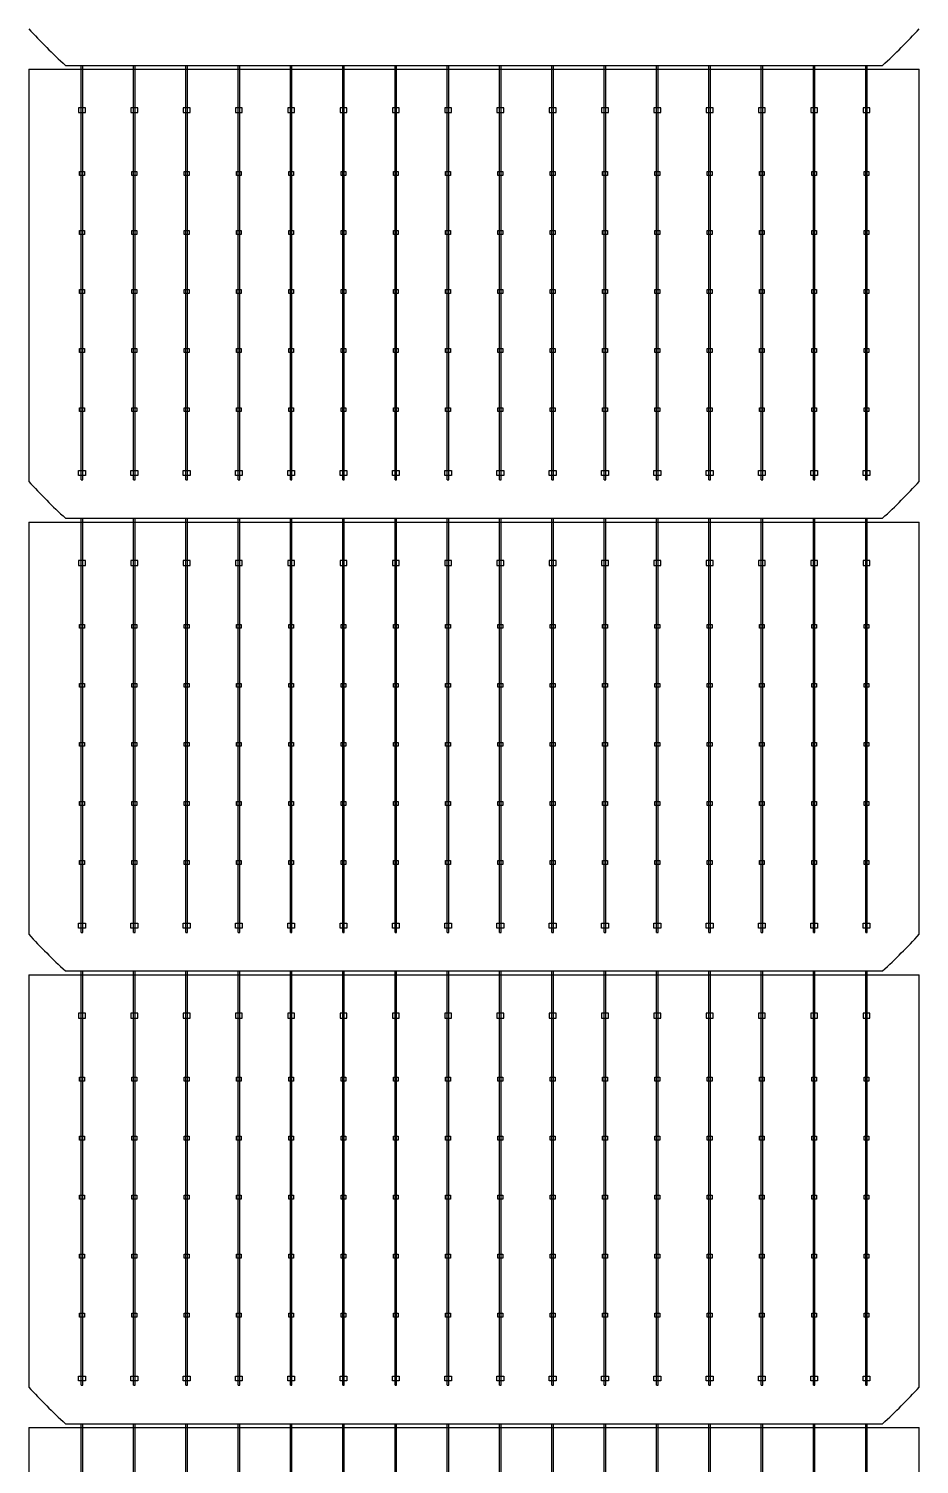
# Model space of a CAD drawing. Header units: millimetres. Extents: x 10297564 to 11610295, y -9287743 to -8409454.
# Drawn here: x 10395611 to 10398152, y -9081404 to -9077305 of the extents above; entities that cross this region are included whole.
import ezdxf

# ---------------------------------------------------------------- set-up
doc = ezdxf.new("R2010")
doc.units = ezdxf.units.MM
doc.header["$LTSCALE"] = 100

msp = doc.modelspace()

# ---------------------------------------------------------------- linework, layer by layer
for p, q in [((10395760.6, -9078592.8), (10395760.6, -9077409.9)), ((10395765.1, -9078592.8), (10395765.1, -9077409.9)), ((10395909.8, -9078592.8), (10395909.8, -9077409.9)), ((10395914.3, -9078592.8), (10395914.3, -9077409.9)), ((10396059.1, -9078592.8), (10396059.1, -9077409.9)), ((10396063.5, -9078592.8), (10396063.5, -9077409.9)), ((10396208.3, -9078592.8), (10396208.3, -9077409.9)), ((10396212.8, -9078592.8), (10396212.8, -9077409.9)), ((10396357.6, -9078592.8), (10396357.6, -9077409.9)), ((10396362, -9078592.8), (10396362, -9077409.9)), ((10396506.8, -9078592.8), (10396506.8, -9077409.9)), ((10396511.3, -9078592.8), (10396511.3, -9077409.9)), ((10396656.1, -9078592.8), (10396656.1, -9077409.9)), ((10396660.5, -9078592.8), (10396660.5, -9077409.9)), ((10396805.3, -9078592.8), (10396805.3, -9077409.9)), ((10396809.8, -9078592.8), (10396809.8, -9077409.9)), ((10396954.6, -9078592.8), (10396954.6, -9077409.9)), ((10396959, -9078592.8), (10396959, -9077409.9)), ((10397103.8, -9078592.8), (10397103.8, -9077409.9)), ((10397108.3, -9078592.8), (10397108.3, -9077409.9)), ((10397253.1, -9078592.8), (10397253.1, -9077409.9)), ((10397257.5, -9078592.8), (10397257.5, -9077409.9)), ((10397402.3, -9078592.8), (10397402.3, -9077409.9)), ((10397406.8, -9078592.8), (10397406.8, -9077409.9)), ((10397551.6, -9078592.8), (10397551.6, -9077409.9)), ((10397556, -9078592.8), (10397556, -9077409.9)), ((10397700.8, -9078592.8), (10397700.8, -9077409.9)), ((10397705.3, -9078592.8), (10397705.3, -9077409.9)), ((10397850.1, -9078592.8), (10397850.1, -9077409.9)), ((10397854.5, -9078592.8), (10397854.5, -9077409.9)), ((10397999.3, -9078592.8), (10397999.3, -9077409.9)), ((10398003.8, -9078592.8), (10398003.8, -9077409.9)), ((10395610.8, -9077421.1), (10398152.2, -9077421.1)), ((10395610.8, -9078713.8), (10398152.2, -9078713.8)), ((10395760.6, -9079885.4), (10395760.6, -9078702.5)), ((10395765.1, -9079885.4), (10395765.1, -9078702.5)), ((10395909.8, -9079885.4), (10395909.8, -9078702.5)), ((10395914.3, -9079885.4), (10395914.3, -9078702.5)), ((10396059.1, -9079885.4), (10396059.1, -9078702.5)), ((10396063.5, -9079885.4), (10396063.5, -9078702.5)), ((10396208.3, -9079885.4), (10396208.3, -9078702.5)), ((10396212.8, -9079885.4), (10396212.8, -9078702.5)), ((10396357.6, -9079885.4), (10396357.6, -9078702.5)), ((10396362, -9079885.4), (10396362, -9078702.5)), ((10396506.8, -9079885.4), (10396506.8, -9078702.5)), ((10396511.3, -9079885.4), (10396511.3, -9078702.5)), ((10396656.1, -9079885.4), (10396656.1, -9078702.5)), ((10396660.5, -9079885.4), (10396660.5, -9078702.5)), ((10396805.3, -9079885.4), (10396805.3, -9078702.5)), ((10396809.8, -9079885.4), (10396809.8, -9078702.5)), ((10396954.6, -9079885.4), (10396954.6, -9078702.5)), ((10396959, -9079885.4), (10396959, -9078702.5)), ((10397103.8, -9079885.4), (10397103.8, -9078702.5)), ((10397108.3, -9079885.4), (10397108.3, -9078702.5)), ((10397253.1, -9079885.4), (10397253.1, -9078702.5)), ((10397257.5, -9079885.4), (10397257.5, -9078702.5)), ((10397402.3, -9079885.4), (10397402.3, -9078702.5)), ((10397406.8, -9079885.4), (10397406.8, -9078702.5)), ((10397551.6, -9079885.4), (10397551.6, -9078702.5)), ((10397556, -9079885.4), (10397556, -9078702.5)), ((10397700.8, -9079885.4), (10397700.8, -9078702.5)), ((10397705.3, -9079885.4), (10397705.3, -9078702.5)), ((10397850.1, -9079885.4), (10397850.1, -9078702.5)), ((10397854.5, -9079885.4), (10397854.5, -9078702.5)), ((10397999.3, -9079885.4), (10397999.3, -9078702.5)), ((10398003.8, -9079885.4), (10398003.8, -9078702.5)), ((10395760.6, -9081178.1), (10395760.6, -9079995.2)), ((10395765.1, -9081178.1), (10395765.1, -9079995.2)), ((10395909.8, -9081178.1), (10395909.8, -9079995.2)), ((10395914.3, -9081178.1), (10395914.3, -9079995.2)), ((10396059.1, -9081178.1), (10396059.1, -9079995.2)), ((10396063.5, -9081178.1), (10396063.5, -9079995.2)), ((10396208.3, -9081178.1), (10396208.3, -9079995.2)), ((10396212.8, -9081178.1), (10396212.8, -9079995.2)), ((10396357.6, -9081178.1), (10396357.6, -9079995.2)), ((10396362, -9081178.1), (10396362, -9079995.2)), ((10396506.8, -9081178.1), (10396506.8, -9079995.2)), ((10396511.3, -9081178.1), (10396511.3, -9079995.2)), ((10396656.1, -9081178.1), (10396656.1, -9079995.2)), ((10396660.5, -9081178.1), (10396660.5, -9079995.2)), ((10396805.3, -9081178.1), (10396805.3, -9079995.2)), ((10396809.8, -9081178.1), (10396809.8, -9079995.2)), ((10396954.6, -9081178.1), (10396954.6, -9079995.2)), ((10396959, -9081178.1), (10396959, -9079995.2)), ((10397103.8, -9081178.1), (10397103.8, -9079995.2)), ((10397108.3, -9081178.1), (10397108.3, -9079995.2)), ((10397253.1, -9081178.1), (10397253.1, -9079995.2)), ((10397257.5, -9081178.1), (10397257.5, -9079995.2)), ((10397402.3, -9081178.1), (10397402.3, -9079995.2)), ((10397406.8, -9081178.1), (10397406.8, -9079995.2)), ((10397551.6, -9081178.1), (10397551.6, -9079995.2)), ((10397556, -9081178.1), (10397556, -9079995.2)), ((10397700.8, -9081178.1), (10397700.8, -9079995.2)), ((10397705.3, -9081178.1), (10397705.3, -9079995.2)), ((10397850.1, -9081178.1), (10397850.1, -9079995.2)), ((10397854.5, -9081178.1), (10397854.5, -9079995.2)), ((10397999.3, -9081178.1), (10397999.3, -9079995.2)), ((10398003.8, -9081178.1), (10398003.8, -9079995.2)), ((10395610.8, -9080006.4), (10398152.2, -9080006.4)), ((10395610.8, -9081299.1), (10398152.2, -9081299.1)), ((10395760.6, -9082470.8), (10395760.6, -9081287.9)), ((10395765.1, -9082470.8), (10395765.1, -9081287.9)), ((10395909.8, -9082470.8), (10395909.8, -9081287.9)), ((10395914.3, -9082470.8), (10395914.3, -9081287.9)), ((10396059.1, -9082470.8), (10396059.1, -9081287.9)), ((10396063.5, -9082470.8), (10396063.5, -9081287.9)), ((10396208.3, -9082470.8), (10396208.3, -9081287.9)), ((10396212.8, -9082470.8), (10396212.8, -9081287.9)), ((10396357.6, -9082470.8), (10396357.6, -9081287.9)), ((10396362, -9082470.8), (10396362, -9081287.9)), ((10396506.8, -9082470.8), (10396506.8, -9081287.9)), ((10396511.3, -9082470.8), (10396511.3, -9081287.9)), ((10396656.1, -9082470.8), (10396656.1, -9081287.9)), ((10396660.5, -9082470.8), (10396660.5, -9081287.9)), ((10396805.3, -9082470.8), (10396805.3, -9081287.9)), ((10396809.8, -9082470.8), (10396809.8, -9081287.9)), ((10396954.6, -9082470.8), (10396954.6, -9081287.9)), ((10396959, -9082470.8), (10396959, -9081287.9)), ((10397103.8, -9082470.8), (10397103.8, -9081287.9)), ((10397108.3, -9082470.8), (10397108.3, -9081287.9)), ((10397253.1, -9082470.8), (10397253.1, -9081287.9)), ((10397257.5, -9082470.8), (10397257.5, -9081287.9)), ((10397402.3, -9082470.8), (10397402.3, -9081287.9)), ((10397406.8, -9082470.8), (10397406.8, -9081287.9)), ((10397551.6, -9082470.8), (10397551.6, -9081287.9)), ((10397556, -9082470.8), (10397556, -9081287.9)), ((10397700.8, -9082470.8), (10397700.8, -9081287.9)), ((10397705.3, -9082470.8), (10397705.3, -9081287.9)), ((10397850.1, -9082470.8), (10397850.1, -9081287.9)), ((10397854.5, -9082470.8), (10397854.5, -9081287.9)), ((10397999.3, -9082470.8), (10397999.3, -9081287.9)), ((10398003.8, -9082470.8), (10398003.8, -9081287.9))]:
    msp.add_line(p, q)
for points in [[(10395715.5, -9077409.9), (10398047.5, -9077409.9)], [(10395610.8, -9077421.1), (10395610.8, -9078597.9)], [(10398152.2, -9078597.9), (10398152.2, -9077421.1)], [(10395760.6, -9078592.8), (10395765.1, -9078592.8)], [(10395909.8, -9078592.8), (10395914.3, -9078592.8)], [(10396059.1, -9078592.8), (10396063.5, -9078592.8)], [(10396208.3, -9078592.8), (10396212.8, -9078592.8)], [(10396357.6, -9078592.8), (10396362, -9078592.8)], [(10396506.8, -9078592.8), (10396511.3, -9078592.8)], [(10396656.1, -9078592.8), (10396660.5, -9078592.8)], [(10396805.3, -9078592.8), (10396809.8, -9078592.8)], [(10396954.6, -9078592.8), (10396959, -9078592.8)], [(10397103.8, -9078592.8), (10397108.3, -9078592.8)], [(10397253.1, -9078592.8), (10397257.5, -9078592.8)], [(10397402.3, -9078592.8), (10397406.8, -9078592.8)], [(10397551.6, -9078592.8), (10397556, -9078592.8)], [(10397700.8, -9078592.8), (10397705.3, -9078592.8)], [(10397850.1, -9078592.8), (10397854.5, -9078592.8)], [(10397999.3, -9078592.8), (10398003.8, -9078592.8)], [(10395610.8, -9078713.8), (10395610.8, -9079890.6)], [(10395715.5, -9078702.6), (10398047.5, -9078702.6)], [(10398152.2, -9079890.6), (10398152.2, -9078713.8)], [(10395760.6, -9079885.4), (10395765.1, -9079885.4)], [(10395909.8, -9079885.4), (10395914.3, -9079885.4)], [(10396059.1, -9079885.4), (10396063.5, -9079885.4)], [(10396208.3, -9079885.4), (10396212.8, -9079885.4)], [(10396357.6, -9079885.4), (10396362, -9079885.4)], [(10396506.8, -9079885.4), (10396511.3, -9079885.4)], [(10396656.1, -9079885.4), (10396660.5, -9079885.4)], [(10396805.3, -9079885.4), (10396809.8, -9079885.4)], [(10396954.6, -9079885.4), (10396959, -9079885.4)], [(10397103.8, -9079885.4), (10397108.3, -9079885.4)], [(10397253.1, -9079885.4), (10397257.5, -9079885.4)], [(10397402.3, -9079885.4), (10397406.8, -9079885.4)], [(10397551.6, -9079885.4), (10397556, -9079885.4)], [(10397700.8, -9079885.4), (10397705.3, -9079885.4)], [(10397850.1, -9079885.4), (10397854.5, -9079885.4)], [(10397999.3, -9079885.4), (10398003.8, -9079885.4)], [(10395715.5, -9079995.3), (10398047.5, -9079995.3)], [(10395610.8, -9080006.4), (10395610.8, -9081183.2)], [(10398152.2, -9081183.2), (10398152.2, -9080006.4)], [(10395760.6, -9081178.1), (10395765.1, -9081178.1)], [(10395909.8, -9081178.1), (10395914.3, -9081178.1)], [(10396059.1, -9081178.1), (10396063.5, -9081178.1)], [(10396208.3, -9081178.1), (10396212.8, -9081178.1)], [(10396357.6, -9081178.1), (10396362, -9081178.1)], [(10396506.8, -9081178.1), (10396511.3, -9081178.1)], [(10396656.1, -9081178.1), (10396660.5, -9081178.1)], [(10396805.3, -9081178.1), (10396809.8, -9081178.1)], [(10396954.6, -9081178.1), (10396959, -9081178.1)], [(10397103.8, -9081178.1), (10397108.3, -9081178.1)], [(10397253.1, -9081178.1), (10397257.5, -9081178.1)], [(10397402.3, -9081178.1), (10397406.8, -9081178.1)], [(10397551.6, -9081178.1), (10397556, -9081178.1)], [(10397700.8, -9081178.1), (10397705.3, -9081178.1)], [(10397850.1, -9081178.1), (10397854.5, -9081178.1)], [(10397999.3, -9081178.1), (10398003.8, -9081178.1)], [(10395610.8, -9081299.1), (10395610.8, -9082475.9)], [(10395715.5, -9081287.9), (10398047.5, -9081287.9)], [(10398152.2, -9082475.9), (10398152.2, -9081299.1)]]:
    msp.add_lwpolyline(points)
for points in [[(10395772.6, -9077544.8), (10395772.6, -9077530.9), (10395753.1, -9077530.9), (10395753.1, -9077544.8)], [(10395921.8, -9077544.8), (10395921.8, -9077530.9), (10395902.3, -9077530.9), (10395902.3, -9077544.8)], [(10396071.1, -9077544.8), (10396071.1, -9077530.9), (10396051.6, -9077530.9), (10396051.6, -9077544.8)], [(10396220.3, -9077544.8), (10396220.3, -9077530.9), (10396200.8, -9077530.9), (10396200.8, -9077544.8)], [(10396369.6, -9077544.8), (10396369.6, -9077530.9), (10396350, -9077530.9), (10396350, -9077544.8)], [(10396518.8, -9077544.8), (10396518.8, -9077530.9), (10396499.3, -9077530.9), (10396499.3, -9077544.8)], [(10396668.1, -9077544.8), (10396668.1, -9077530.9), (10396648.5, -9077530.9), (10396648.5, -9077544.8)], [(10396817.3, -9077544.8), (10396817.3, -9077530.9), (10396797.8, -9077530.9), (10396797.8, -9077544.8)], [(10396966.6, -9077544.8), (10396966.6, -9077530.9), (10396947, -9077530.9), (10396947, -9077544.8)], [(10397115.8, -9077544.8), (10397115.8, -9077530.9), (10397096.3, -9077530.9), (10397096.3, -9077544.8)], [(10397265.1, -9077544.8), (10397265.1, -9077530.9), (10397245.5, -9077530.9), (10397245.5, -9077544.8)], [(10397414.3, -9077544.8), (10397414.3, -9077530.9), (10397394.8, -9077530.9), (10397394.8, -9077544.8)], [(10397563.6, -9077544.8), (10397563.6, -9077530.9), (10397544, -9077530.9), (10397544, -9077544.8)], [(10397712.8, -9077544.8), (10397712.8, -9077530.9), (10397693.3, -9077530.9), (10397693.3, -9077544.8)], [(10397862.1, -9077544.8), (10397862.1, -9077530.9), (10397842.5, -9077530.9), (10397842.5, -9077544.8)], [(10398011.3, -9077544.8), (10398011.3, -9077530.9), (10397991.8, -9077530.9), (10397991.8, -9077544.8)], [(10395755.8, -9077713.2), (10395769.8, -9077713.2), (10395769.8, -9077724.3), (10395755.8, -9077724.3)], [(10395905.1, -9077713.2), (10395919, -9077713.2), (10395919, -9077724.3), (10395905.1, -9077724.3)], [(10396054.3, -9077713.2), (10396068.3, -9077713.2), (10396068.3, -9077724.3), (10396054.3, -9077724.3)], [(10396203.6, -9077713.2), (10396217.5, -9077713.2), (10396217.5, -9077724.3), (10396203.6, -9077724.3)], [(10396352.8, -9077713.2), (10396366.8, -9077713.2), (10396366.8, -9077724.3), (10396352.8, -9077724.3)], [(10396502.1, -9077713.2), (10396516, -9077713.2), (10396516, -9077724.3), (10396502.1, -9077724.3)], [(10396651.3, -9077713.2), (10396665.3, -9077713.2), (10396665.3, -9077724.3), (10396651.3, -9077724.3)], [(10396800.6, -9077713.2), (10396814.5, -9077713.2), (10396814.5, -9077724.3), (10396800.6, -9077724.3)], [(10396949.8, -9077713.2), (10396963.8, -9077713.2), (10396963.8, -9077724.3), (10396949.8, -9077724.3)], [(10397099.1, -9077713.2), (10397113, -9077713.2), (10397113, -9077724.3), (10397099.1, -9077724.3)], [(10397248.3, -9077713.2), (10397262.3, -9077713.2), (10397262.3, -9077724.3), (10397248.3, -9077724.3)], [(10397397.6, -9077713.2), (10397411.5, -9077713.2), (10397411.5, -9077724.3), (10397397.6, -9077724.3)], [(10397546.8, -9077713.2), (10397560.8, -9077713.2), (10397560.8, -9077724.3), (10397546.8, -9077724.3)], [(10397696.1, -9077713.2), (10397710, -9077713.2), (10397710, -9077724.3), (10397696.1, -9077724.3)], [(10397845.3, -9077713.2), (10397859.3, -9077713.2), (10397859.3, -9077724.3), (10397845.3, -9077724.3)], [(10397994.6, -9077713.2), (10398008.5, -9077713.2), (10398008.5, -9077724.3), (10397994.6, -9077724.3)], [(10395755.8, -9077881.7), (10395769.8, -9077881.7), (10395769.8, -9077892.8), (10395755.8, -9077892.8)], [(10395905.1, -9077881.7), (10395919, -9077881.7), (10395919, -9077892.8), (10395905.1, -9077892.8)], [(10396054.3, -9077881.7), (10396068.3, -9077881.7), (10396068.3, -9077892.8), (10396054.3, -9077892.8)], [(10396203.6, -9077881.7), (10396217.5, -9077881.7), (10396217.5, -9077892.8), (10396203.6, -9077892.8)], [(10396352.8, -9077881.7), (10396366.8, -9077881.7), (10396366.8, -9077892.8), (10396352.8, -9077892.8)], [(10396502.1, -9077881.7), (10396516, -9077881.7), (10396516, -9077892.8), (10396502.1, -9077892.8)], [(10396651.3, -9077881.7), (10396665.3, -9077881.7), (10396665.3, -9077892.8), (10396651.3, -9077892.8)], [(10396800.6, -9077881.7), (10396814.5, -9077881.7), (10396814.5, -9077892.8), (10396800.6, -9077892.8)], [(10396949.8, -9077881.7), (10396963.8, -9077881.7), (10396963.8, -9077892.8), (10396949.8, -9077892.8)], [(10397099.1, -9077881.7), (10397113, -9077881.7), (10397113, -9077892.8), (10397099.1, -9077892.8)], [(10397248.3, -9077881.7), (10397262.3, -9077881.7), (10397262.3, -9077892.8), (10397248.3, -9077892.8)], [(10397397.6, -9077881.7), (10397411.5, -9077881.7), (10397411.5, -9077892.8), (10397397.6, -9077892.8)], [(10397546.8, -9077881.7), (10397560.8, -9077881.7), (10397560.8, -9077892.8), (10397546.8, -9077892.8)], [(10397696.1, -9077881.7), (10397710, -9077881.7), (10397710, -9077892.8), (10397696.1, -9077892.8)], [(10397845.3, -9077881.7), (10397859.3, -9077881.7), (10397859.3, -9077892.8), (10397845.3, -9077892.8)], [(10397994.6, -9077881.7), (10398008.5, -9077881.7), (10398008.5, -9077892.8), (10397994.6, -9077892.8)], [(10395755.8, -9078050.2), (10395769.8, -9078050.2), (10395769.8, -9078061.3), (10395755.8, -9078061.3)], [(10395905.1, -9078050.2), (10395919, -9078050.2), (10395919, -9078061.3), (10395905.1, -9078061.3)], [(10396054.3, -9078050.2), (10396068.3, -9078050.2), (10396068.3, -9078061.3), (10396054.3, -9078061.3)], [(10396203.6, -9078050.2), (10396217.5, -9078050.2), (10396217.5, -9078061.3), (10396203.6, -9078061.3)], [(10396352.8, -9078050.2), (10396366.8, -9078050.2), (10396366.8, -9078061.3), (10396352.8, -9078061.3)], [(10396502.1, -9078050.2), (10396516, -9078050.2), (10396516, -9078061.3), (10396502.1, -9078061.3)], [(10396651.3, -9078050.2), (10396665.3, -9078050.2), (10396665.3, -9078061.3), (10396651.3, -9078061.3)], [(10396800.6, -9078050.2), (10396814.5, -9078050.2), (10396814.5, -9078061.3), (10396800.6, -9078061.3)], [(10396949.8, -9078050.2), (10396963.8, -9078050.2), (10396963.8, -9078061.3), (10396949.8, -9078061.3)], [(10397099.1, -9078050.2), (10397113, -9078050.2), (10397113, -9078061.3), (10397099.1, -9078061.3)], [(10397248.3, -9078050.2), (10397262.3, -9078050.2), (10397262.3, -9078061.3), (10397248.3, -9078061.3)], [(10397397.6, -9078050.2), (10397411.5, -9078050.2), (10397411.5, -9078061.3), (10397397.6, -9078061.3)], [(10397546.8, -9078050.2), (10397560.8, -9078050.2), (10397560.8, -9078061.3), (10397546.8, -9078061.3)], [(10397696.1, -9078050.2), (10397710, -9078050.2), (10397710, -9078061.3), (10397696.1, -9078061.3)], [(10397845.3, -9078050.2), (10397859.3, -9078050.2), (10397859.3, -9078061.3), (10397845.3, -9078061.3)], [(10397994.6, -9078050.2), (10398008.5, -9078050.2), (10398008.5, -9078061.3), (10397994.6, -9078061.3)], [(10395755.8, -9078218.7), (10395769.8, -9078218.7), (10395769.8, -9078229.8), (10395755.8, -9078229.8)], [(10395905.1, -9078218.7), (10395919, -9078218.7), (10395919, -9078229.8), (10395905.1, -9078229.8)], [(10396054.3, -9078218.7), (10396068.3, -9078218.7), (10396068.3, -9078229.8), (10396054.3, -9078229.8)], [(10396203.6, -9078218.7), (10396217.5, -9078218.7), (10396217.5, -9078229.8), (10396203.6, -9078229.8)], [(10396352.8, -9078218.7), (10396366.8, -9078218.7), (10396366.8, -9078229.8), (10396352.8, -9078229.8)], [(10396502.1, -9078218.7), (10396516, -9078218.7), (10396516, -9078229.8), (10396502.1, -9078229.8)], [(10396651.3, -9078218.7), (10396665.3, -9078218.7), (10396665.3, -9078229.8), (10396651.3, -9078229.8)], [(10396800.6, -9078218.7), (10396814.5, -9078218.7), (10396814.5, -9078229.8), (10396800.6, -9078229.8)], [(10396949.8, -9078218.7), (10396963.8, -9078218.7), (10396963.8, -9078229.8), (10396949.8, -9078229.8)], [(10397099.1, -9078218.7), (10397113, -9078218.7), (10397113, -9078229.8), (10397099.1, -9078229.8)], [(10397248.3, -9078218.7), (10397262.3, -9078218.7), (10397262.3, -9078229.8), (10397248.3, -9078229.8)], [(10397397.6, -9078218.7), (10397411.5, -9078218.7), (10397411.5, -9078229.8), (10397397.6, -9078229.8)], [(10397546.8, -9078218.7), (10397560.8, -9078218.7), (10397560.8, -9078229.8), (10397546.8, -9078229.8)], [(10397696.1, -9078218.7), (10397710, -9078218.7), (10397710, -9078229.8), (10397696.1, -9078229.8)], [(10397845.3, -9078218.7), (10397859.3, -9078218.7), (10397859.3, -9078229.8), (10397845.3, -9078229.8)], [(10397994.6, -9078218.7), (10398008.5, -9078218.7), (10398008.5, -9078229.8), (10397994.6, -9078229.8)], [(10395755.8, -9078387.2), (10395769.8, -9078387.2), (10395769.8, -9078398.3), (10395755.8, -9078398.3)], [(10395905.1, -9078387.2), (10395919, -9078387.2), (10395919, -9078398.3), (10395905.1, -9078398.3)], [(10396054.3, -9078387.2), (10396068.3, -9078387.2), (10396068.3, -9078398.3), (10396054.3, -9078398.3)], [(10396203.6, -9078387.2), (10396217.5, -9078387.2), (10396217.5, -9078398.3), (10396203.6, -9078398.3)], [(10396352.8, -9078387.2), (10396366.8, -9078387.2), (10396366.8, -9078398.3), (10396352.8, -9078398.3)], [(10396502.1, -9078387.2), (10396516, -9078387.2), (10396516, -9078398.3), (10396502.1, -9078398.3)], [(10396651.3, -9078387.2), (10396665.3, -9078387.2), (10396665.3, -9078398.3), (10396651.3, -9078398.3)], [(10396800.6, -9078387.2), (10396814.5, -9078387.2), (10396814.5, -9078398.3), (10396800.6, -9078398.3)], [(10396949.8, -9078387.2), (10396963.8, -9078387.2), (10396963.8, -9078398.3), (10396949.8, -9078398.3)], [(10397099.1, -9078387.2), (10397113, -9078387.2), (10397113, -9078398.3), (10397099.1, -9078398.3)], [(10397248.3, -9078387.2), (10397262.3, -9078387.2), (10397262.3, -9078398.3), (10397248.3, -9078398.3)], [(10397397.6, -9078387.2), (10397411.5, -9078387.2), (10397411.5, -9078398.3), (10397397.6, -9078398.3)], [(10397546.8, -9078387.2), (10397560.8, -9078387.2), (10397560.8, -9078398.3), (10397546.8, -9078398.3)], [(10397696.1, -9078387.2), (10397710, -9078387.2), (10397710, -9078398.3), (10397696.1, -9078398.3)], [(10397845.3, -9078387.2), (10397859.3, -9078387.2), (10397859.3, -9078398.3), (10397845.3, -9078398.3)], [(10397994.6, -9078387.2), (10398008.5, -9078387.2), (10398008.5, -9078398.3), (10397994.6, -9078398.3)], [(10395772.6, -9078566.7), (10395772.6, -9078580.6), (10395753.1, -9078580.6), (10395753.1, -9078566.7)], [(10395921.8, -9078566.7), (10395921.8, -9078580.6), (10395902.3, -9078580.6), (10395902.3, -9078566.7)], [(10396071.1, -9078566.7), (10396071.1, -9078580.6), (10396051.6, -9078580.6), (10396051.6, -9078566.7)], [(10396220.3, -9078566.7), (10396220.3, -9078580.6), (10396200.8, -9078580.6), (10396200.8, -9078566.7)], [(10396369.6, -9078566.7), (10396369.6, -9078580.6), (10396350, -9078580.6), (10396350, -9078566.7)], [(10396518.8, -9078566.7), (10396518.8, -9078580.6), (10396499.3, -9078580.6), (10396499.3, -9078566.7)], [(10396668.1, -9078566.7), (10396668.1, -9078580.6), (10396648.5, -9078580.6), (10396648.5, -9078566.7)], [(10396817.3, -9078566.7), (10396817.3, -9078580.6), (10396797.8, -9078580.6), (10396797.8, -9078566.7)], [(10396966.6, -9078566.7), (10396966.6, -9078580.6), (10396947, -9078580.6), (10396947, -9078566.7)], [(10397115.8, -9078566.7), (10397115.8, -9078580.6), (10397096.3, -9078580.6), (10397096.3, -9078566.7)], [(10397265.1, -9078566.7), (10397265.1, -9078580.6), (10397245.5, -9078580.6), (10397245.5, -9078566.7)], [(10397414.3, -9078566.7), (10397414.3, -9078580.6), (10397394.8, -9078580.6), (10397394.8, -9078566.7)], [(10397563.6, -9078566.7), (10397563.6, -9078580.6), (10397544, -9078580.6), (10397544, -9078566.7)], [(10397712.8, -9078566.7), (10397712.8, -9078580.6), (10397693.3, -9078580.6), (10397693.3, -9078566.7)], [(10397862.1, -9078566.7), (10397862.1, -9078580.6), (10397842.5, -9078580.6), (10397842.5, -9078566.7)], [(10398011.3, -9078566.7), (10398011.3, -9078580.6), (10397991.8, -9078580.6), (10397991.8, -9078566.7)], [(10395772.6, -9078837.5), (10395772.6, -9078823.5), (10395753.1, -9078823.5), (10395753.1, -9078837.5)], [(10395921.8, -9078837.5), (10395921.8, -9078823.5), (10395902.3, -9078823.5), (10395902.3, -9078837.5)], [(10396071.1, -9078837.5), (10396071.1, -9078823.5), (10396051.6, -9078823.5), (10396051.6, -9078837.5)], [(10396220.3, -9078837.5), (10396220.3, -9078823.5), (10396200.8, -9078823.5), (10396200.8, -9078837.5)], [(10396369.6, -9078837.5), (10396369.6, -9078823.5), (10396350, -9078823.5), (10396350, -9078837.5)], [(10396518.8, -9078837.5), (10396518.8, -9078823.5), (10396499.3, -9078823.5), (10396499.3, -9078837.5)], [(10396668.1, -9078837.5), (10396668.1, -9078823.5), (10396648.5, -9078823.5), (10396648.5, -9078837.5)], [(10396817.3, -9078837.5), (10396817.3, -9078823.5), (10396797.8, -9078823.5), (10396797.8, -9078837.5)], [(10396966.6, -9078837.5), (10396966.6, -9078823.5), (10396947, -9078823.5), (10396947, -9078837.5)], [(10397115.8, -9078837.5), (10397115.8, -9078823.5), (10397096.3, -9078823.5), (10397096.3, -9078837.5)], [(10397265.1, -9078837.5), (10397265.1, -9078823.5), (10397245.5, -9078823.5), (10397245.5, -9078837.5)], [(10397414.3, -9078837.5), (10397414.3, -9078823.5), (10397394.8, -9078823.5), (10397394.8, -9078837.5)], [(10397563.6, -9078837.5), (10397563.6, -9078823.5), (10397544, -9078823.5), (10397544, -9078837.5)], [(10397712.8, -9078837.5), (10397712.8, -9078823.5), (10397693.3, -9078823.5), (10397693.3, -9078837.5)], [(10397862.1, -9078837.5), (10397862.1, -9078823.5), (10397842.5, -9078823.5), (10397842.5, -9078837.5)], [(10398011.3, -9078837.5), (10398011.3, -9078823.5), (10397991.8, -9078823.5), (10397991.8, -9078837.5)], [(10395755.8, -9079005.8), (10395769.8, -9079005.8), (10395769.8, -9079017), (10395755.8, -9079017)], [(10395905.1, -9079005.8), (10395919, -9079005.8), (10395919, -9079017), (10395905.1, -9079017)], [(10396054.3, -9079005.8), (10396068.3, -9079005.8), (10396068.3, -9079017), (10396054.3, -9079017)], [(10396203.6, -9079005.8), (10396217.5, -9079005.8), (10396217.5, -9079017), (10396203.6, -9079017)], [(10396352.8, -9079005.8), (10396366.8, -9079005.8), (10396366.8, -9079017), (10396352.8, -9079017)], [(10396502.1, -9079005.8), (10396516, -9079005.8), (10396516, -9079017), (10396502.1, -9079017)], [(10396651.3, -9079005.8), (10396665.3, -9079005.8), (10396665.3, -9079017), (10396651.3, -9079017)], [(10396800.6, -9079005.8), (10396814.5, -9079005.8), (10396814.5, -9079017), (10396800.6, -9079017)], [(10396949.8, -9079005.8), (10396963.8, -9079005.8), (10396963.8, -9079017), (10396949.8, -9079017)], [(10397099.1, -9079005.8), (10397113, -9079005.8), (10397113, -9079017), (10397099.1, -9079017)], [(10397248.3, -9079005.8), (10397262.3, -9079005.8), (10397262.3, -9079017), (10397248.3, -9079017)], [(10397397.6, -9079005.8), (10397411.5, -9079005.8), (10397411.5, -9079017), (10397397.6, -9079017)], [(10397546.8, -9079005.8), (10397560.8, -9079005.8), (10397560.8, -9079017), (10397546.8, -9079017)], [(10397696.1, -9079005.8), (10397710, -9079005.8), (10397710, -9079017), (10397696.1, -9079017)], [(10397845.3, -9079005.8), (10397859.3, -9079005.8), (10397859.3, -9079017), (10397845.3, -9079017)], [(10397994.6, -9079005.8), (10398008.5, -9079005.8), (10398008.5, -9079017), (10397994.6, -9079017)], [(10395755.8, -9079174.3), (10395769.8, -9079174.3), (10395769.8, -9079185.5), (10395755.8, -9079185.5)], [(10395905.1, -9079174.3), (10395919, -9079174.3), (10395919, -9079185.5), (10395905.1, -9079185.5)], [(10396054.3, -9079174.3), (10396068.3, -9079174.3), (10396068.3, -9079185.5), (10396054.3, -9079185.5)], [(10396203.6, -9079174.3), (10396217.5, -9079174.3), (10396217.5, -9079185.5), (10396203.6, -9079185.5)], [(10396352.8, -9079174.3), (10396366.8, -9079174.3), (10396366.8, -9079185.5), (10396352.8, -9079185.5)], [(10396502.1, -9079174.3), (10396516, -9079174.3), (10396516, -9079185.5), (10396502.1, -9079185.5)], [(10396651.3, -9079174.3), (10396665.3, -9079174.3), (10396665.3, -9079185.5), (10396651.3, -9079185.5)], [(10396800.6, -9079174.3), (10396814.5, -9079174.3), (10396814.5, -9079185.5), (10396800.6, -9079185.5)], [(10396949.8, -9079174.3), (10396963.8, -9079174.3), (10396963.8, -9079185.5), (10396949.8, -9079185.5)], [(10397099.1, -9079174.3), (10397113, -9079174.3), (10397113, -9079185.5), (10397099.1, -9079185.5)], [(10397248.3, -9079174.3), (10397262.3, -9079174.3), (10397262.3, -9079185.5), (10397248.3, -9079185.5)], [(10397397.6, -9079174.3), (10397411.5, -9079174.3), (10397411.5, -9079185.5), (10397397.6, -9079185.5)], [(10397546.8, -9079174.3), (10397560.8, -9079174.3), (10397560.8, -9079185.5), (10397546.8, -9079185.5)], [(10397696.1, -9079174.3), (10397710, -9079174.3), (10397710, -9079185.5), (10397696.1, -9079185.5)], [(10397845.3, -9079174.3), (10397859.3, -9079174.3), (10397859.3, -9079185.5), (10397845.3, -9079185.5)], [(10397994.6, -9079174.3), (10398008.5, -9079174.3), (10398008.5, -9079185.5), (10397994.6, -9079185.5)], [(10395755.8, -9079342.8), (10395769.8, -9079342.8), (10395769.8, -9079354), (10395755.8, -9079354)], [(10395905.1, -9079342.8), (10395919, -9079342.8), (10395919, -9079354), (10395905.1, -9079354)], [(10396054.3, -9079342.8), (10396068.3, -9079342.8), (10396068.3, -9079354), (10396054.3, -9079354)], [(10396203.6, -9079342.8), (10396217.5, -9079342.8), (10396217.5, -9079354), (10396203.6, -9079354)], [(10396352.8, -9079342.8), (10396366.8, -9079342.8), (10396366.8, -9079354), (10396352.8, -9079354)], [(10396502.1, -9079342.8), (10396516, -9079342.8), (10396516, -9079354), (10396502.1, -9079354)], [(10396651.3, -9079342.8), (10396665.3, -9079342.8), (10396665.3, -9079354), (10396651.3, -9079354)], [(10396800.6, -9079342.8), (10396814.5, -9079342.8), (10396814.5, -9079354), (10396800.6, -9079354)], [(10396949.8, -9079342.8), (10396963.8, -9079342.8), (10396963.8, -9079354), (10396949.8, -9079354)], [(10397099.1, -9079342.8), (10397113, -9079342.8), (10397113, -9079354), (10397099.1, -9079354)], [(10397248.3, -9079342.8), (10397262.3, -9079342.8), (10397262.3, -9079354), (10397248.3, -9079354)], [(10397397.6, -9079342.8), (10397411.5, -9079342.8), (10397411.5, -9079354), (10397397.6, -9079354)], [(10397546.8, -9079342.8), (10397560.8, -9079342.8), (10397560.8, -9079354), (10397546.8, -9079354)], [(10397696.1, -9079342.8), (10397710, -9079342.8), (10397710, -9079354), (10397696.1, -9079354)], [(10397845.3, -9079342.8), (10397859.3, -9079342.8), (10397859.3, -9079354), (10397845.3, -9079354)], [(10397994.6, -9079342.8), (10398008.5, -9079342.8), (10398008.5, -9079354), (10397994.6, -9079354)], [(10395755.8, -9079511.3), (10395769.8, -9079511.3), (10395769.8, -9079522.5), (10395755.8, -9079522.5)], [(10395905.1, -9079511.3), (10395919, -9079511.3), (10395919, -9079522.5), (10395905.1, -9079522.5)], [(10396054.3, -9079511.3), (10396068.3, -9079511.3), (10396068.3, -9079522.5), (10396054.3, -9079522.5)], [(10396203.6, -9079511.3), (10396217.5, -9079511.3), (10396217.5, -9079522.5), (10396203.6, -9079522.5)], [(10396352.8, -9079511.3), (10396366.8, -9079511.3), (10396366.8, -9079522.5), (10396352.8, -9079522.5)], [(10396502.1, -9079511.3), (10396516, -9079511.3), (10396516, -9079522.5), (10396502.1, -9079522.5)], [(10396651.3, -9079511.3), (10396665.3, -9079511.3), (10396665.3, -9079522.5), (10396651.3, -9079522.5)], [(10396800.6, -9079511.3), (10396814.5, -9079511.3), (10396814.5, -9079522.5), (10396800.6, -9079522.5)], [(10396949.8, -9079511.3), (10396963.8, -9079511.3), (10396963.8, -9079522.5), (10396949.8, -9079522.5)], [(10397099.1, -9079511.3), (10397113, -9079511.3), (10397113, -9079522.5), (10397099.1, -9079522.5)], [(10397248.3, -9079511.3), (10397262.3, -9079511.3), (10397262.3, -9079522.5), (10397248.3, -9079522.5)], [(10397397.6, -9079511.3), (10397411.5, -9079511.3), (10397411.5, -9079522.5), (10397397.6, -9079522.5)], [(10397546.8, -9079511.3), (10397560.8, -9079511.3), (10397560.8, -9079522.5), (10397546.8, -9079522.5)], [(10397696.1, -9079511.3), (10397710, -9079511.3), (10397710, -9079522.5), (10397696.1, -9079522.5)], [(10397845.3, -9079511.3), (10397859.3, -9079511.3), (10397859.3, -9079522.5), (10397845.3, -9079522.5)], [(10397994.6, -9079511.3), (10398008.5, -9079511.3), (10398008.5, -9079522.5), (10397994.6, -9079522.5)], [(10395755.8, -9079679.8), (10395769.8, -9079679.8), (10395769.8, -9079691), (10395755.8, -9079691)], [(10395905.1, -9079679.8), (10395919, -9079679.8), (10395919, -9079691), (10395905.1, -9079691)], [(10396054.3, -9079679.8), (10396068.3, -9079679.8), (10396068.3, -9079691), (10396054.3, -9079691)], [(10396203.6, -9079679.8), (10396217.5, -9079679.8), (10396217.5, -9079691), (10396203.6, -9079691)], [(10396352.8, -9079679.8), (10396366.8, -9079679.8), (10396366.8, -9079691), (10396352.8, -9079691)], [(10396502.1, -9079679.8), (10396516, -9079679.8), (10396516, -9079691), (10396502.1, -9079691)], [(10396651.3, -9079679.8), (10396665.3, -9079679.8), (10396665.3, -9079691), (10396651.3, -9079691)], [(10396800.6, -9079679.8), (10396814.5, -9079679.8), (10396814.5, -9079691), (10396800.6, -9079691)], [(10396949.8, -9079679.8), (10396963.8, -9079679.8), (10396963.8, -9079691), (10396949.8, -9079691)], [(10397099.1, -9079679.8), (10397113, -9079679.8), (10397113, -9079691), (10397099.1, -9079691)], [(10397248.3, -9079679.8), (10397262.3, -9079679.8), (10397262.3, -9079691), (10397248.3, -9079691)], [(10397397.6, -9079679.8), (10397411.5, -9079679.8), (10397411.5, -9079691), (10397397.6, -9079691)], [(10397546.8, -9079679.8), (10397560.8, -9079679.8), (10397560.8, -9079691), (10397546.8, -9079691)], [(10397696.1, -9079679.8), (10397710, -9079679.8), (10397710, -9079691), (10397696.1, -9079691)], [(10397845.3, -9079679.8), (10397859.3, -9079679.8), (10397859.3, -9079691), (10397845.3, -9079691)], [(10397994.6, -9079679.8), (10398008.5, -9079679.8), (10398008.5, -9079691), (10397994.6, -9079691)], [(10395772.6, -9079859.3), (10395772.6, -9079873.3), (10395753.1, -9079873.3), (10395753.1, -9079859.3)], [(10395921.8, -9079859.3), (10395921.8, -9079873.3), (10395902.3, -9079873.3), (10395902.3, -9079859.3)], [(10396071.1, -9079859.3), (10396071.1, -9079873.3), (10396051.6, -9079873.3), (10396051.6, -9079859.3)], [(10396220.3, -9079859.3), (10396220.3, -9079873.3), (10396200.8, -9079873.3), (10396200.8, -9079859.3)], [(10396369.6, -9079859.3), (10396369.6, -9079873.3), (10396350, -9079873.3), (10396350, -9079859.3)], [(10396518.8, -9079859.3), (10396518.8, -9079873.3), (10396499.3, -9079873.3), (10396499.3, -9079859.3)], [(10396668.1, -9079859.3), (10396668.1, -9079873.3), (10396648.5, -9079873.3), (10396648.5, -9079859.3)], [(10396817.3, -9079859.3), (10396817.3, -9079873.3), (10396797.8, -9079873.3), (10396797.8, -9079859.3)], [(10396966.6, -9079859.3), (10396966.6, -9079873.3), (10396947, -9079873.3), (10396947, -9079859.3)], [(10397115.8, -9079859.3), (10397115.8, -9079873.3), (10397096.3, -9079873.3), (10397096.3, -9079859.3)], [(10397265.1, -9079859.3), (10397265.1, -9079873.3), (10397245.5, -9079873.3), (10397245.5, -9079859.3)], [(10397414.3, -9079859.3), (10397414.3, -9079873.3), (10397394.8, -9079873.3), (10397394.8, -9079859.3)], [(10397563.6, -9079859.3), (10397563.6, -9079873.3), (10397544, -9079873.3), (10397544, -9079859.3)], [(10397712.8, -9079859.3), (10397712.8, -9079873.3), (10397693.3, -9079873.3), (10397693.3, -9079859.3)], [(10397862.1, -9079859.3), (10397862.1, -9079873.3), (10397842.5, -9079873.3), (10397842.5, -9079859.3)], [(10398011.3, -9079859.3), (10398011.3, -9079873.3), (10397991.8, -9079873.3), (10397991.8, -9079859.3)], [(10395772.6, -9080130.1), (10395772.6, -9080116.2), (10395753.1, -9080116.2), (10395753.1, -9080130.1)], [(10395921.8, -9080130.1), (10395921.8, -9080116.2), (10395902.3, -9080116.2), (10395902.3, -9080130.1)], [(10396071.1, -9080130.1), (10396071.1, -9080116.2), (10396051.6, -9080116.2), (10396051.6, -9080130.1)], [(10396220.3, -9080130.1), (10396220.3, -9080116.2), (10396200.8, -9080116.2), (10396200.8, -9080130.1)], [(10396369.6, -9080130.1), (10396369.6, -9080116.2), (10396350, -9080116.2), (10396350, -9080130.1)], [(10396518.8, -9080130.1), (10396518.8, -9080116.2), (10396499.3, -9080116.2), (10396499.3, -9080130.1)], [(10396668.1, -9080130.1), (10396668.1, -9080116.2), (10396648.5, -9080116.2), (10396648.5, -9080130.1)], [(10396817.3, -9080130.1), (10396817.3, -9080116.2), (10396797.8, -9080116.2), (10396797.8, -9080130.1)], [(10396966.6, -9080130.1), (10396966.6, -9080116.2), (10396947, -9080116.2), (10396947, -9080130.1)], [(10397115.8, -9080130.1), (10397115.8, -9080116.2), (10397096.3, -9080116.2), (10397096.3, -9080130.1)], [(10397265.1, -9080130.1), (10397265.1, -9080116.2), (10397245.5, -9080116.2), (10397245.5, -9080130.1)], [(10397414.3, -9080130.1), (10397414.3, -9080116.2), (10397394.8, -9080116.2), (10397394.8, -9080130.1)], [(10397563.6, -9080130.1), (10397563.6, -9080116.2), (10397544, -9080116.2), (10397544, -9080130.1)], [(10397712.8, -9080130.1), (10397712.8, -9080116.2), (10397693.3, -9080116.2), (10397693.3, -9080130.1)], [(10397862.1, -9080130.1), (10397862.1, -9080116.2), (10397842.5, -9080116.2), (10397842.5, -9080130.1)], [(10398011.3, -9080130.1), (10398011.3, -9080116.2), (10397991.8, -9080116.2), (10397991.8, -9080130.1)], [(10395755.8, -9080298.5), (10395769.8, -9080298.5), (10395769.8, -9080309.7), (10395755.8, -9080309.7)], [(10395905.1, -9080298.5), (10395919, -9080298.5), (10395919, -9080309.7), (10395905.1, -9080309.7)], [(10396054.3, -9080298.5), (10396068.3, -9080298.5), (10396068.3, -9080309.7), (10396054.3, -9080309.7)], [(10396203.6, -9080298.5), (10396217.5, -9080298.5), (10396217.5, -9080309.7), (10396203.6, -9080309.7)], [(10396352.8, -9080298.5), (10396366.8, -9080298.5), (10396366.8, -9080309.7), (10396352.8, -9080309.7)], [(10396502.1, -9080298.5), (10396516, -9080298.5), (10396516, -9080309.7), (10396502.1, -9080309.7)], [(10396651.3, -9080298.5), (10396665.3, -9080298.5), (10396665.3, -9080309.7), (10396651.3, -9080309.7)], [(10396800.6, -9080298.5), (10396814.5, -9080298.5), (10396814.5, -9080309.7), (10396800.6, -9080309.7)], [(10396949.8, -9080298.5), (10396963.8, -9080298.5), (10396963.8, -9080309.7), (10396949.8, -9080309.7)], [(10397099.1, -9080298.5), (10397113, -9080298.5), (10397113, -9080309.7), (10397099.1, -9080309.7)], [(10397248.3, -9080298.5), (10397262.3, -9080298.5), (10397262.3, -9080309.7), (10397248.3, -9080309.7)], [(10397397.6, -9080298.5), (10397411.5, -9080298.5), (10397411.5, -9080309.7), (10397397.6, -9080309.7)], [(10397546.8, -9080298.5), (10397560.8, -9080298.5), (10397560.8, -9080309.7), (10397546.8, -9080309.7)], [(10397696.1, -9080298.5), (10397710, -9080298.5), (10397710, -9080309.7), (10397696.1, -9080309.7)], [(10397845.3, -9080298.5), (10397859.3, -9080298.5), (10397859.3, -9080309.7), (10397845.3, -9080309.7)], [(10397994.6, -9080298.5), (10398008.5, -9080298.5), (10398008.5, -9080309.7), (10397994.6, -9080309.7)], [(10395755.8, -9080467), (10395769.8, -9080467), (10395769.8, -9080478.2), (10395755.8, -9080478.2)], [(10395905.1, -9080467), (10395919, -9080467), (10395919, -9080478.2), (10395905.1, -9080478.2)], [(10396054.3, -9080467), (10396068.3, -9080467), (10396068.3, -9080478.2), (10396054.3, -9080478.2)], [(10396203.6, -9080467), (10396217.5, -9080467), (10396217.5, -9080478.2), (10396203.6, -9080478.2)], [(10396352.8, -9080467), (10396366.8, -9080467), (10396366.8, -9080478.2), (10396352.8, -9080478.2)], [(10396502.1, -9080467), (10396516, -9080467), (10396516, -9080478.2), (10396502.1, -9080478.2)], [(10396651.3, -9080467), (10396665.3, -9080467), (10396665.3, -9080478.2), (10396651.3, -9080478.2)], [(10396800.6, -9080467), (10396814.5, -9080467), (10396814.5, -9080478.2), (10396800.6, -9080478.2)], [(10396949.8, -9080467), (10396963.8, -9080467), (10396963.8, -9080478.2), (10396949.8, -9080478.2)], [(10397099.1, -9080467), (10397113, -9080467), (10397113, -9080478.2), (10397099.1, -9080478.2)], [(10397248.3, -9080467), (10397262.3, -9080467), (10397262.3, -9080478.2), (10397248.3, -9080478.2)], [(10397397.6, -9080467), (10397411.5, -9080467), (10397411.5, -9080478.2), (10397397.6, -9080478.2)], [(10397546.8, -9080467), (10397560.8, -9080467), (10397560.8, -9080478.2), (10397546.8, -9080478.2)], [(10397696.1, -9080467), (10397710, -9080467), (10397710, -9080478.2), (10397696.1, -9080478.2)], [(10397845.3, -9080467), (10397859.3, -9080467), (10397859.3, -9080478.2), (10397845.3, -9080478.2)], [(10397994.6, -9080467), (10398008.5, -9080467), (10398008.5, -9080478.2), (10397994.6, -9080478.2)], [(10395755.8, -9080635.5), (10395769.8, -9080635.5), (10395769.8, -9080646.7), (10395755.8, -9080646.7)], [(10395905.1, -9080635.5), (10395919, -9080635.5), (10395919, -9080646.7), (10395905.1, -9080646.7)], [(10396054.3, -9080635.5), (10396068.3, -9080635.5), (10396068.3, -9080646.7), (10396054.3, -9080646.7)], [(10396203.6, -9080635.5), (10396217.5, -9080635.5), (10396217.5, -9080646.7), (10396203.6, -9080646.7)], [(10396352.8, -9080635.5), (10396366.8, -9080635.5), (10396366.8, -9080646.7), (10396352.8, -9080646.7)], [(10396502.1, -9080635.5), (10396516, -9080635.5), (10396516, -9080646.7), (10396502.1, -9080646.7)], [(10396651.3, -9080635.5), (10396665.3, -9080635.5), (10396665.3, -9080646.7), (10396651.3, -9080646.7)], [(10396800.6, -9080635.5), (10396814.5, -9080635.5), (10396814.5, -9080646.7), (10396800.6, -9080646.7)], [(10396949.8, -9080635.5), (10396963.8, -9080635.5), (10396963.8, -9080646.7), (10396949.8, -9080646.7)], [(10397099.1, -9080635.5), (10397113, -9080635.5), (10397113, -9080646.7), (10397099.1, -9080646.7)], [(10397248.3, -9080635.5), (10397262.3, -9080635.5), (10397262.3, -9080646.7), (10397248.3, -9080646.7)], [(10397397.6, -9080635.5), (10397411.5, -9080635.5), (10397411.5, -9080646.7), (10397397.6, -9080646.7)], [(10397546.8, -9080635.5), (10397560.8, -9080635.5), (10397560.8, -9080646.7), (10397546.8, -9080646.7)], [(10397696.1, -9080635.5), (10397710, -9080635.5), (10397710, -9080646.7), (10397696.1, -9080646.7)], [(10397845.3, -9080635.5), (10397859.3, -9080635.5), (10397859.3, -9080646.7), (10397845.3, -9080646.7)], [(10397994.6, -9080635.5), (10398008.5, -9080635.5), (10398008.5, -9080646.7), (10397994.6, -9080646.7)], [(10395755.8, -9080804), (10395769.8, -9080804), (10395769.8, -9080815.2), (10395755.8, -9080815.2)], [(10395905.1, -9080804), (10395919, -9080804), (10395919, -9080815.2), (10395905.1, -9080815.2)], [(10396054.3, -9080804), (10396068.3, -9080804), (10396068.3, -9080815.2), (10396054.3, -9080815.2)], [(10396203.6, -9080804), (10396217.5, -9080804), (10396217.5, -9080815.2), (10396203.6, -9080815.2)], [(10396352.8, -9080804), (10396366.8, -9080804), (10396366.8, -9080815.2), (10396352.8, -9080815.2)], [(10396502.1, -9080804), (10396516, -9080804), (10396516, -9080815.2), (10396502.1, -9080815.2)], [(10396651.3, -9080804), (10396665.3, -9080804), (10396665.3, -9080815.2), (10396651.3, -9080815.2)], [(10396800.6, -9080804), (10396814.5, -9080804), (10396814.5, -9080815.2), (10396800.6, -9080815.2)], [(10396949.8, -9080804), (10396963.8, -9080804), (10396963.8, -9080815.2), (10396949.8, -9080815.2)], [(10397099.1, -9080804), (10397113, -9080804), (10397113, -9080815.2), (10397099.1, -9080815.2)], [(10397248.3, -9080804), (10397262.3, -9080804), (10397262.3, -9080815.2), (10397248.3, -9080815.2)], [(10397397.6, -9080804), (10397411.5, -9080804), (10397411.5, -9080815.2), (10397397.6, -9080815.2)], [(10397546.8, -9080804), (10397560.8, -9080804), (10397560.8, -9080815.2), (10397546.8, -9080815.2)], [(10397696.1, -9080804), (10397710, -9080804), (10397710, -9080815.2), (10397696.1, -9080815.2)], [(10397845.3, -9080804), (10397859.3, -9080804), (10397859.3, -9080815.2), (10397845.3, -9080815.2)], [(10397994.6, -9080804), (10398008.5, -9080804), (10398008.5, -9080815.2), (10397994.6, -9080815.2)], [(10395755.8, -9080972.5), (10395769.8, -9080972.5), (10395769.8, -9080983.6), (10395755.8, -9080983.6)], [(10395905.1, -9080972.5), (10395919, -9080972.5), (10395919, -9080983.6), (10395905.1, -9080983.6)], [(10396054.3, -9080972.5), (10396068.3, -9080972.5), (10396068.3, -9080983.6), (10396054.3, -9080983.6)], [(10396203.6, -9080972.5), (10396217.5, -9080972.5), (10396217.5, -9080983.6), (10396203.6, -9080983.6)], [(10396352.8, -9080972.5), (10396366.8, -9080972.5), (10396366.8, -9080983.6), (10396352.8, -9080983.6)], [(10396502.1, -9080972.5), (10396516, -9080972.5), (10396516, -9080983.6), (10396502.1, -9080983.6)], [(10396651.3, -9080972.5), (10396665.3, -9080972.5), (10396665.3, -9080983.6), (10396651.3, -9080983.6)], [(10396800.6, -9080972.5), (10396814.5, -9080972.5), (10396814.5, -9080983.6), (10396800.6, -9080983.6)], [(10396949.8, -9080972.5), (10396963.8, -9080972.5), (10396963.8, -9080983.6), (10396949.8, -9080983.6)], [(10397099.1, -9080972.5), (10397113, -9080972.5), (10397113, -9080983.6), (10397099.1, -9080983.6)], [(10397248.3, -9080972.5), (10397262.3, -9080972.5), (10397262.3, -9080983.6), (10397248.3, -9080983.6)], [(10397397.6, -9080972.5), (10397411.5, -9080972.5), (10397411.5, -9080983.6), (10397397.6, -9080983.6)], [(10397546.8, -9080972.5), (10397560.8, -9080972.5), (10397560.8, -9080983.6), (10397546.8, -9080983.6)], [(10397696.1, -9080972.5), (10397710, -9080972.5), (10397710, -9080983.6), (10397696.1, -9080983.6)], [(10397845.3, -9080972.5), (10397859.3, -9080972.5), (10397859.3, -9080983.6), (10397845.3, -9080983.6)], [(10397994.6, -9080972.5), (10398008.5, -9080972.5), (10398008.5, -9080983.6), (10397994.6, -9080983.6)], [(10395772.6, -9081152), (10395772.6, -9081166), (10395753.1, -9081166), (10395753.1, -9081152)], [(10395921.8, -9081152), (10395921.8, -9081166), (10395902.3, -9081166), (10395902.3, -9081152)], [(10396071.1, -9081152), (10396071.1, -9081166), (10396051.6, -9081166), (10396051.6, -9081152)], [(10396220.3, -9081152), (10396220.3, -9081166), (10396200.8, -9081166), (10396200.8, -9081152)], [(10396369.6, -9081152), (10396369.6, -9081166), (10396350, -9081166), (10396350, -9081152)], [(10396518.8, -9081152), (10396518.8, -9081166), (10396499.3, -9081166), (10396499.3, -9081152)], [(10396668.1, -9081152), (10396668.1, -9081166), (10396648.5, -9081166), (10396648.5, -9081152)], [(10396817.3, -9081152), (10396817.3, -9081166), (10396797.8, -9081166), (10396797.8, -9081152)], [(10396966.6, -9081152), (10396966.6, -9081166), (10396947, -9081166), (10396947, -9081152)], [(10397115.8, -9081152), (10397115.8, -9081166), (10397096.3, -9081166), (10397096.3, -9081152)], [(10397265.1, -9081152), (10397265.1, -9081166), (10397245.5, -9081166), (10397245.5, -9081152)], [(10397414.3, -9081152), (10397414.3, -9081166), (10397394.8, -9081166), (10397394.8, -9081152)], [(10397563.6, -9081152), (10397563.6, -9081166), (10397544, -9081166), (10397544, -9081152)], [(10397712.8, -9081152), (10397712.8, -9081166), (10397693.3, -9081166), (10397693.3, -9081152)], [(10397862.1, -9081152), (10397862.1, -9081166), (10397842.5, -9081166), (10397842.5, -9081152)], [(10398011.3, -9081152), (10398011.3, -9081166), (10397991.8, -9081166), (10397991.8, -9081152)]]:
    msp.add_lwpolyline(points, close=True)
for centre, start, end in [((10396880.1, -9076140.6), 222.5369, 227.4631), ((10396882.9, -9076140.6), 312.5369, 317.4631), ((10396880.1, -9077433.3), 222.5369, 227.4631), ((10396882.9, -9077433.3), 312.5369, 317.4631), ((10396880.1, -9078726), 222.5369, 227.4631), ((10396882.9, -9078726), 312.5369, 317.4631), ((10396880.1, -9080018.6), 222.5369, 227.4631), ((10396882.9, -9080018.6), 312.5369, 317.4631)]:
    msp.add_arc(centre, 1722.6, start, end)

doc.saveas('drawing.dxf')
